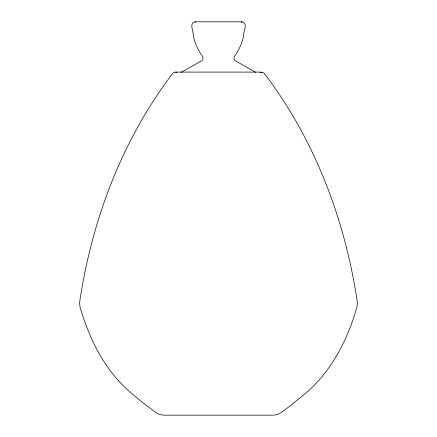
<?xml version="1.0" encoding="UTF-8"?>
<svg xmlns="http://www.w3.org/2000/svg" width="437" height="437" viewBox="0 0 437 437"><rect width="100%" height="100%" fill="white"/><g stroke="black" fill="none" stroke-linecap="round" stroke-linejoin="round"><path stroke-width="0.66" d="M181.306 72.307L201.637 60.798C204.39 59.142 202.528 55.603 200.823 53.937C197.174 48.168 194.367 41.788 193.263 35.02C193.547 31.082 188.904 23.079 194.847 21.85L242.153 21.85C248.598 23.183 242.906 32.633 243.404 36.801C241.929 43.929 238.607 50.555 234.456 56.493C233.467 57.853 233.888 59.962 235.363 60.798L255.694 72.307M241.055 22.15L242.153 21.85M260.07 72.351L262.757 72.334L264.39 73.553C314.935 139.856 345.083 220.046 357.357 302.131L357.078 306.495C347.562 340.407 330.525 373.378 302.661 395.758C294.97 401.876 287.48 408.387 279.183 413.664C277.2 414.626 275.004 415.139 272.797 415.15L164.203 415.15C161.553 415.139 158.921 414.402 156.654 413.031C146.624 405.793 136.836 398.189 127.67 389.875C103.443 367.943 88.787 337.511 79.922 306.495L79.643 302.131C91.917 220.046 122.065 139.856 172.61 73.553L173.631 72.629L175.57 72.094L261.43 72.094M175.57 72.094L176.93 72.351M194.847 21.85L195.945 22.15"/></g></svg>
